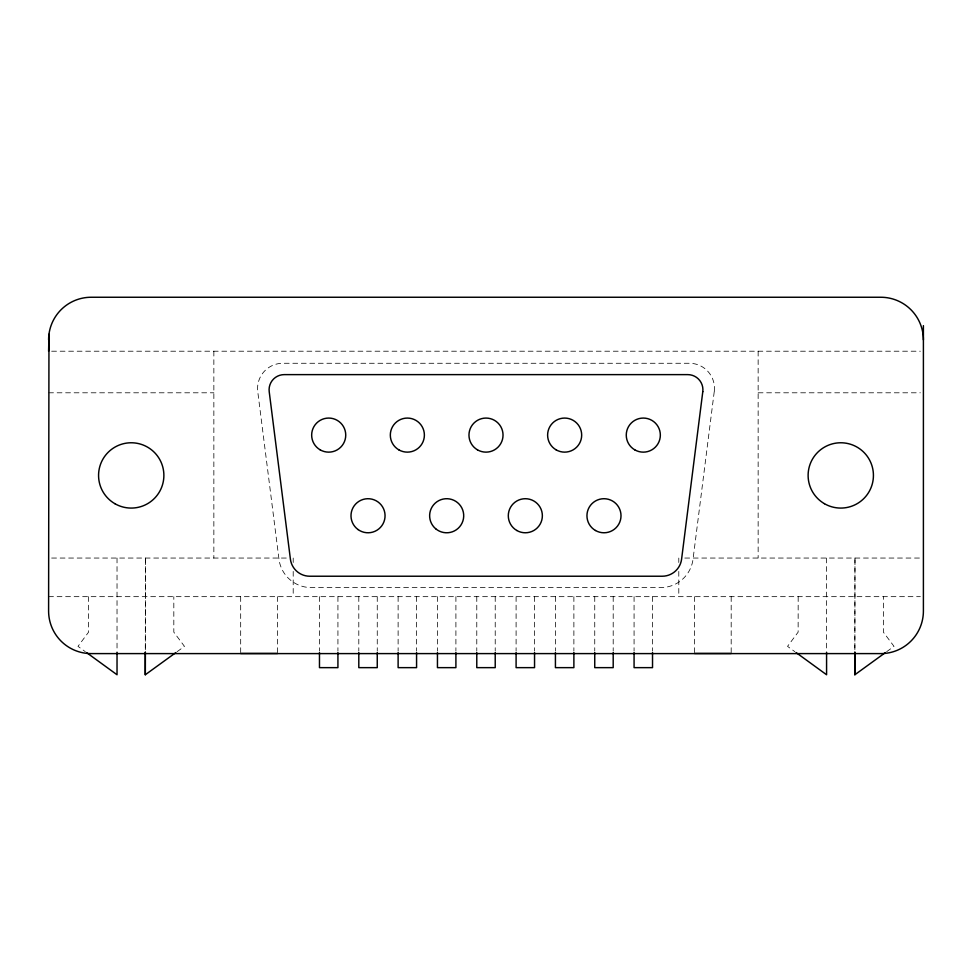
<?xml version="1.0" encoding="UTF-8"?>
<svg xmlns="http://www.w3.org/2000/svg" width="972" height="972" viewBox="0 0 972 972"><rect width="100%" height="100%" fill="white"/><g stroke="black" fill="none" stroke-linecap="round" stroke-linejoin="round"><path stroke-width="0.73" stroke-dasharray="4.86 3.65" d="M88.634 596.662L88.574 632.152L77.991 646.356L85.305 651.677M798.182 596.662L798.134 632.152L787.539 646.356L794.853 651.677M177.123 651.677L184.461 646.356L173.818 632.152L173.818 596.662M886.671 651.677L894.009 646.356L883.366 632.152L883.366 596.662M51.638 351.208L920.363 351.208M48.6 392.797L213.852 392.797M758.148 392.797L920.363 392.797M51.638 558.05L287.214 558.05M684.786 558.05L920.363 558.05M48.6 596.662L920.375 596.662M826.577 558.05L826.577 650.718M758.148 351.208L758.148 558.05M731.187 596.662L731.187 653.451M694.543 596.662L694.543 653.451M678.796 558.05L678.796 562.509M678.796 571.415L678.796 596.662M652.528 596.662L652.528 651.033M634.072 596.662L634.072 651.033M613.198 596.662L613.198 651.033M594.743 596.662L594.743 651.033M573.881 596.662L573.881 651.033M555.425 596.662L555.425 651.033M534.551 596.662L534.551 651.033M516.096 596.662L516.096 651.033M495.222 596.662L495.222 651.033M476.778 596.662L476.778 651.033M455.904 596.662L455.904 651.033M437.449 596.662L437.449 651.033M416.575 596.662L416.575 651.033M398.119 596.662L398.119 651.033M377.258 596.662L377.258 651.033M358.802 596.662L358.802 651.033M337.928 596.662L337.928 651.033M319.472 596.662L319.472 651.033M293.204 558.05L293.204 562.509M293.204 571.415L293.204 596.662M277.591 596.662L277.591 653.451M240.679 596.662L240.679 653.451M213.852 351.208L213.852 558.05M117.029 558.05L117.029 650.718M145.423 558.05L145.326 650.718L145.423 558.05M854.971 558.05L854.874 650.718L854.971 558.05M714.238 391.667L693.036 559.179A32.477 32.477 0 0 1 661.045 587.574L310.955 587.574A32.477 32.477 0 0 1 278.964 559.179L257.762 391.667A25.223 25.223 0 0 1 282.56 363.273L689.44 363.273A25.029 25.029 0 0 1 714.238 391.667"/><path stroke-width="1.46" d="M145.302 674.75L145.326 652.224L145.302 674.75L175.896 652.564M854.85 674.75L854.874 652.224L854.85 674.75L885.443 652.564M48.6 351.208L48.965 334.283L48.6 610.999A42.586 42.586 0 0 0 91.186 653.597L880.814 653.597A42.586 42.586 0 0 0 923.4 610.999L923.4 325.644M240.679 653.451L277.591 653.451M694.543 653.451L731.187 653.451M796.08 652.564L826.577 674.75L826.577 652.224M86.532 652.564L117.029 674.75L117.029 652.224M652.528 652.54L652.528 667.643L634.072 667.643L634.072 652.54M613.198 652.54L613.198 667.643L594.743 667.643L594.743 652.54M573.881 652.54L573.881 667.643L555.425 667.643L555.425 652.54M534.551 652.54L534.551 667.643L516.096 667.643L516.096 652.54M495.222 652.54L495.222 667.643L476.778 667.643L476.778 652.54M455.904 652.54L455.904 667.643L437.449 667.643L437.449 652.54M416.575 652.54L416.575 667.643L398.119 667.643L398.119 652.54M377.258 652.54L377.258 667.643L358.802 667.643L358.802 652.54M337.928 652.54L337.928 667.643L319.472 667.643L319.472 652.54M48.6 339.848A42.586 42.586 0 0 1 91.186 297.25L880.814 297.25A42.586 42.586 0 0 1 923.4 339.848M702.792 391.667L681.591 559.179A19.489 19.489 0 0 1 662.26 576.226L309.74 576.226A19.489 19.489 0 0 1 290.409 559.179L269.208 391.667A15.139 15.139 0 0 1 284.225 374.621L687.775 374.621A15.139 15.139 0 0 1 702.792 391.667M824.45 503.703A32.647 32.647 0 0 0 873.427 475.43A32.647 32.647 0 0 0 824.45 447.144A32.647 32.647 0 0 0 824.45 503.703M114.903 503.703A32.647 32.647 0 0 0 163.879 475.43A32.647 32.647 0 0 0 114.903 447.144A32.647 32.647 0 0 0 114.903 503.703M435.663 528.744A17.034 17.034 0 0 0 463.437 518.781A17.034 17.034 0 0 0 440.923 499.705A17.034 17.034 0 0 0 435.663 528.744M398.836 449.854A17.034 17.034 0 0 0 424.387 435.104A17.034 17.034 0 0 0 398.836 420.354A17.034 17.034 0 0 0 398.836 449.854M595.459 530.493A17.034 17.034 0 0 0 621.011 515.743A17.034 17.034 0 0 0 595.459 500.993A17.034 17.034 0 0 0 595.459 530.493M320.177 449.854A17.034 17.034 0 0 0 345.74 435.104A17.034 17.034 0 0 0 320.177 420.354A17.034 17.034 0 0 0 320.177 449.854M477.483 449.854A17.034 17.034 0 0 0 503.034 435.104A17.034 17.034 0 0 0 477.483 420.354A17.034 17.034 0 0 0 477.483 449.854M634.777 449.854A17.034 17.034 0 0 0 660.34 435.104A17.034 17.034 0 0 0 634.777 420.354A17.034 17.034 0 0 0 634.777 449.854M556.13 449.854A17.034 17.034 0 0 0 581.681 435.104A17.034 17.034 0 0 0 556.13 420.354A17.034 17.034 0 0 0 556.13 449.854M516.812 530.493A17.034 17.034 0 0 0 542.364 515.743A17.034 17.034 0 0 0 516.812 500.993A17.034 17.034 0 0 0 516.812 530.493M358.073 529.57A17.034 17.034 0 0 0 384.973 517.444A17.034 17.034 0 0 0 361.025 500.216A17.034 17.034 0 0 0 358.073 529.57"/></g></svg>
